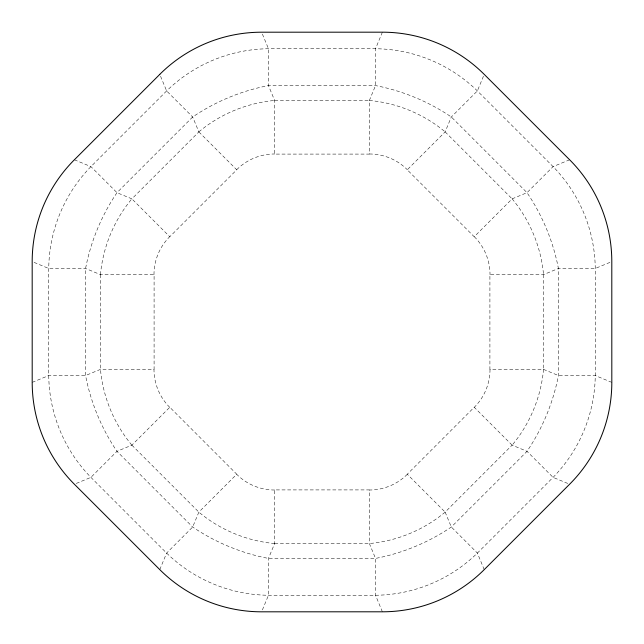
<?xml version="1.0" encoding="UTF-8"?>
<svg xmlns="http://www.w3.org/2000/svg" width="644" height="644" viewBox="0 0 644 644"><rect width="100%" height="100%" fill="white"/><g stroke="black" fill="none" stroke-linecap="round" stroke-linejoin="round"><path stroke-width="0.48" stroke-dasharray="3.22 2.42" d="M159.776 569.618L166.627 553.075L192.677 527.017L198.859 512.109L236.751 474.209L169.791 407.25L131.891 445.141L116.983 451.323L90.925 477.373L74.382 484.224M382.383 32.2L375.533 48.743L375.533 85.588L369.35 100.504L369.35 154.093L274.65 154.093L274.65 100.504L268.468 85.588L268.468 48.743L261.617 32.2M382.383 611.8L375.533 595.257L375.533 558.412L369.35 543.496L369.35 489.907L274.65 489.907L274.65 543.496L268.468 558.412L268.468 595.257L261.617 611.8M569.618 159.776L553.075 166.627L527.017 192.677L512.109 198.859L474.209 236.751L407.25 169.791L445.141 131.891L451.323 116.983L477.373 90.925L484.224 74.382M74.382 159.776L90.925 166.627L116.983 192.677L131.891 198.859L198.859 131.891L192.677 116.983L166.627 90.925L159.776 74.382M484.224 569.618L477.373 553.075L451.323 527.017L445.141 512.109L512.109 445.141L527.017 451.323L553.075 477.373L569.618 484.224M32.2 382.383L48.743 375.533L85.588 375.533L100.504 369.35L154.093 369.35L154.093 274.65L100.504 274.65L85.588 268.468L48.743 268.468L32.2 261.617M611.8 382.383L595.257 375.533L558.412 375.533L543.496 369.35L489.907 369.35L489.907 274.65L543.496 274.65L558.412 268.468L595.257 268.468L611.8 261.617M274.65 100.504L369.35 100.504M274.65 543.496L369.35 543.496M445.141 131.891L512.109 198.859M198.859 131.891L236.751 169.791L169.791 236.751L131.891 198.859M512.109 445.141L474.209 407.25L407.25 474.209L445.141 512.109M131.891 445.141L198.859 512.109M543.496 274.65L543.496 369.35M100.504 274.65L100.504 369.35M274.65 543.544A131.722 124.96 22.5 0 1 198.835 512.133M445.165 512.133A131.722 124.96 -22.5 0 1 369.35 543.544M543.544 369.35A131.722 124.96 -67.5 0 1 512.133 445.165M512.133 198.835A131.722 124.96 67.5 0 1 543.544 274.65M369.35 100.456A131.722 124.96 22.5 0 1 445.165 131.867M100.456 274.65A131.722 124.96 -67.5 0 1 131.867 198.835M131.867 445.165A131.722 124.96 67.5 0 1 100.456 369.35M198.835 131.867A131.722 124.96 -22.5 0 1 274.65 100.456M369.35 153.988A53.5 53.5 0 0 1 407.322 169.718M236.678 169.718A53.5 53.5 0 0 1 274.65 153.988M153.988 274.65A53.5 53.5 0 0 1 169.718 236.678M169.718 407.322A53.5 53.5 0 0 1 153.988 369.35M274.65 490.012A53.5 53.5 0 0 1 236.678 474.282M407.322 474.282A53.5 53.5 0 0 1 369.35 490.012M490.012 369.35A53.5 53.5 0 0 1 474.282 407.322M474.282 236.678A53.5 53.5 0 0 1 490.012 274.65M166.627 90.925L90.925 166.627A145.93 143.709 -67.5 0 0 48.743 268.468L48.743 375.533A145.93 143.709 67.5 0 0 90.925 477.373L166.627 553.075A145.93 143.709 22.5 0 0 268.468 595.257L375.533 595.257A145.93 143.709 -22.5 0 0 477.373 553.075L553.075 477.373A145.93 143.709 -67.5 0 0 595.257 375.533L595.257 268.468A145.93 143.709 67.5 0 0 553.075 166.627L477.373 90.925A145.93 143.709 22.5 0 0 375.533 48.743L268.468 48.743A145.93 143.709 -22.5 0 0 166.627 90.925M192.677 116.983L116.983 192.677A145.93 103.185 -67.5 0 0 85.588 268.468L85.588 375.533A145.93 103.185 67.5 0 0 116.983 451.323L192.677 527.017A145.93 103.185 22.5 0 0 268.468 558.412L375.533 558.412A145.93 103.185 -22.5 0 0 451.323 527.017L527.017 451.323A145.93 103.185 -67.5 0 0 558.412 375.533L558.412 268.468A145.93 103.185 67.5 0 0 527.017 192.677L451.323 116.983A145.93 103.185 22.5 0 0 375.533 85.588L268.468 85.588A145.93 103.185 -22.5 0 0 192.677 116.983"/><path stroke-width="0.97" d="M159.776 74.382L74.382 159.776A144.006 144.006 0 0 0 32.184 261.617L32.2 382.383A144.006 144.006 0 0 0 74.374 484.232L159.776 569.618A144.006 144.006 0 0 0 261.617 611.816L382.383 611.8A144.006 144.006 0 0 0 484.232 569.626L569.618 484.224A144.006 144.006 0 0 0 611.816 382.383L611.8 261.617A144.006 144.006 0 0 0 569.626 159.768L484.224 74.382A144.006 144.006 0 0 0 382.383 32.184L261.617 32.2A144.006 144.006 0 0 0 159.768 74.374"/></g></svg>
